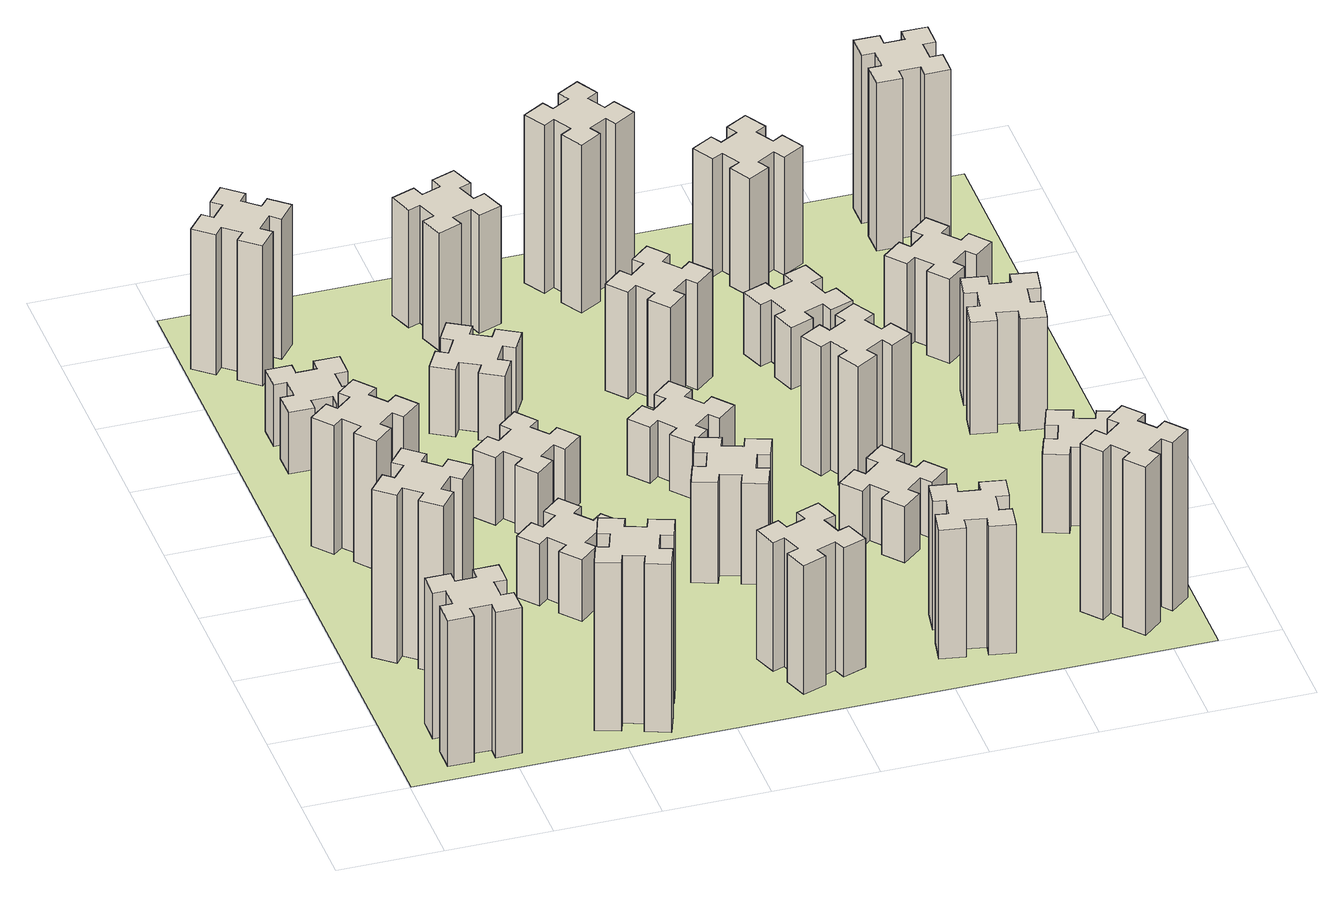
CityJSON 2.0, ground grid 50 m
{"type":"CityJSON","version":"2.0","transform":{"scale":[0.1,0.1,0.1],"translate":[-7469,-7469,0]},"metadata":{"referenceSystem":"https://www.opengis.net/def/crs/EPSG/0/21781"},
"CityObjects":{
"building1":{"type":"Building","attributes":{"class":"1000","function":"1000","usage":"1000","yearOfConstruction":2016,"roofType":"1000","measuredHeight":78,"storeysAboveGround":30,"storeysBelowGround":0},"geometry":[{"type":"Solid","lod":"1","boundaries":[[[[0,1,2,3,4,5,6,7,8,9,10,11,12,13,14,15,16,17,18,19]],[[17,16,20,21]],[[16,15,22,20]],[[15,14,23,22]],[[14,13,24,23]],[[13,12,25,24]],[[12,11,26,25]],[[11,10,27,26]],[[10,9,28,27]],[[9,8,29,28]],[[8,7,30,29]],[[7,6,31,30]],[[6,5,32,31]],[[5,4,33,32]],[[4,3,34,33]],[[3,2,35,34]],[[2,1,36,35]],[[1,0,37,36]],[[0,19,38,37]],[[19,18,39,38]],[[18,17,21,39]],[[24,25,26,27,28,29,30,31,32,33,34,35,36,37,38,39,21,20,22,23]]]]}]},
"building2":{"type":"Building","attributes":{"class":"1000","function":"1000","usage":"1000","yearOfConstruction":2016,"roofType":"1000","measuredHeight":90,"storeysAboveGround":30,"storeysBelowGround":0},"geometry":[{"type":"Solid","lod":"1","boundaries":[[[[40,41,42,43,44,45,46,47,48,49,50,51,52,53,54,55,56,57,58,59]],[[57,56,60,61]],[[56,55,62,60]],[[55,54,63,62]],[[54,53,64,63]],[[53,52,65,64]],[[52,51,66,65]],[[51,50,67,66]],[[50,49,68,67]],[[49,48,69,68]],[[48,47,70,69]],[[47,46,71,70]],[[46,45,72,71]],[[45,44,73,72]],[[44,43,74,73]],[[43,42,75,74]],[[42,41,76,75]],[[41,40,77,76]],[[40,59,78,77]],[[59,58,79,78]],[[58,57,61,79]],[[64,65,66,67,68,69,70,71,72,73,74,75,76,77,78,79,61,60,62,63]]]]}]},
"building3":{"type":"Building","attributes":{"class":"1000","function":"1000","usage":"1000","yearOfConstruction":2016,"roofType":"1000","measuredHeight":69,"storeysAboveGround":30,"storeysBelowGround":0},"geometry":[{"type":"Solid","lod":"1","boundaries":[[[[80,81,82,83,84,85,86,87,88,89,90,91,92,93,94,95,96,97,98,99]],[[97,96,100,101]],[[96,95,102,100]],[[95,94,103,102]],[[94,93,104,103]],[[93,92,105,104]],[[92,91,106,105]],[[91,90,107,106]],[[90,89,108,107]],[[89,88,109,108]],[[88,87,110,109]],[[87,86,111,110]],[[86,85,112,111]],[[85,84,113,112]],[[84,83,114,113]],[[83,82,115,114]],[[82,81,116,115]],[[81,80,117,116]],[[80,99,118,117]],[[99,98,119,118]],[[98,97,101,119]],[[104,105,106,107,108,109,110,111,112,113,114,115,116,117,118,119,101,100,102,103]]]]}]},
"building4":{"type":"Building","attributes":{"class":"1000","function":"1000","usage":"1000","yearOfConstruction":2016,"roofType":"1000","measuredHeight":33,"storeysAboveGround":30,"storeysBelowGround":0},"geometry":[{"type":"Solid","lod":"1","boundaries":[[[[120,121,122,123,124,125,126,127,128,129,130,131,132,133,134,135,136,137,138,139]],[[137,136,140,141]],[[136,135,142,140]],[[135,134,143,142]],[[134,133,144,143]],[[133,132,145,144]],[[132,131,146,145]],[[131,130,147,146]],[[130,129,148,147]],[[129,128,149,148]],[[128,127,150,149]],[[127,126,151,150]],[[126,125,152,151]],[[125,124,153,152]],[[124,123,154,153]],[[123,122,155,154]],[[122,121,156,155]],[[121,120,157,156]],[[120,139,158,157]],[[139,138,159,158]],[[138,137,141,159]],[[144,145,146,147,148,149,150,151,152,153,154,155,156,157,158,159,141,140,142,143]]]]}]},
"building5":{"type":"Building","attributes":{"class":"1000","function":"1000","usage":"1000","yearOfConstruction":2016,"roofType":"1000","measuredHeight":90,"storeysAboveGround":30,"storeysBelowGround":0},"geometry":[{"type":"Solid","lod":"1","boundaries":[[[[160,161,162,163,164,165,166,167,168,169,170,171,172,173,174,175,176,177,178,179]],[[177,176,180,181]],[[176,175,182,180]],[[175,174,183,182]],[[174,173,184,183]],[[173,172,185,184]],[[172,171,186,185]],[[171,170,187,186]],[[170,169,188,187]],[[169,168,189,188]],[[168,167,190,189]],[[167,166,191,190]],[[166,165,192,191]],[[165,164,193,192]],[[164,163,194,193]],[[163,162,195,194]],[[162,161,196,195]],[[161,160,197,196]],[[160,179,198,197]],[[179,178,199,198]],[[178,177,181,199]],[[184,185,186,187,188,189,190,191,192,193,194,195,196,197,198,199,181,180,182,183]]]]}]},
"building6":{"type":"Building","attributes":{"class":"1000","function":"1000","usage":"1000","yearOfConstruction":2016,"roofType":"1000","measuredHeight":75,"storeysAboveGround":30,"storeysBelowGround":0},"geometry":[{"type":"Solid","lod":"1","boundaries":[[[[200,201,202,203,204,205,206,207,208,209,210,211,212,213,214,215,216,217,218,219]],[[217,216,220,221]],[[216,215,222,220]],[[215,214,223,222]],[[214,213,224,223]],[[213,212,225,224]],[[212,211,226,225]],[[211,210,227,226]],[[210,209,228,227]],[[209,208,229,228]],[[208,207,230,229]],[[207,206,231,230]],[[206,205,232,231]],[[205,204,233,232]],[[204,203,234,233]],[[203,202,235,234]],[[202,201,236,235]],[[201,200,237,236]],[[200,219,238,237]],[[219,218,239,238]],[[218,217,221,239]],[[224,225,226,227,228,229,230,231,232,233,234,235,236,237,238,239,221,220,222,223]]]]}]},
"building7":{"type":"Building","attributes":{"class":"1000","function":"1000","usage":"1000","yearOfConstruction":2016,"roofType":"1000","measuredHeight":33,"storeysAboveGround":30,"storeysBelowGround":0},"geometry":[{"type":"Solid","lod":"1","boundaries":[[[[240,241,242,243,244,245,246,247,248,249,250,251,252,253,254,255,256,257,258,259]],[[257,256,260,261]],[[256,255,262,260]],[[255,254,263,262]],[[254,253,264,263]],[[253,252,265,264]],[[252,251,266,265]],[[251,250,267,266]],[[250,249,268,267]],[[249,248,269,268]],[[248,247,270,269]],[[247,246,271,270]],[[246,245,272,271]],[[245,244,273,272]],[[244,243,274,273]],[[243,242,275,274]],[[242,241,276,275]],[[241,240,277,276]],[[240,259,278,277]],[[259,258,279,278]],[[258,257,261,279]],[[264,265,266,267,268,269,270,271,272,273,274,275,276,277,278,279,261,260,262,263]]]]}]},
"building8":{"type":"Building","attributes":{"class":"1000","function":"1000","usage":"1000","yearOfConstruction":2016,"roofType":"1000","measuredHeight":36,"storeysAboveGround":30,"storeysBelowGround":0},"geometry":[{"type":"Solid","lod":"1","boundaries":[[[[280,281,282,283,284,285,286,287,288,289,290,291,292,293,294,295,296,297,298,299]],[[297,296,300,301]],[[296,295,302,300]],[[295,294,303,302]],[[294,293,304,303]],[[293,292,305,304]],[[292,291,306,305]],[[291,290,307,306]],[[290,289,308,307]],[[289,288,309,308]],[[288,287,310,309]],[[287,286,311,310]],[[286,285,312,311]],[[285,284,313,312]],[[284,283,314,313]],[[283,282,315,314]],[[282,281,316,315]],[[281,280,317,316]],[[280,299,318,317]],[[299,298,319,318]],[[298,297,301,319]],[[304,305,306,307,308,309,310,311,312,313,314,315,316,317,318,319,301,300,302,303]]]]}]},
"building9":{"type":"Building","attributes":{"class":"1000","function":"1000","usage":"1000","yearOfConstruction":2016,"roofType":"1000","measuredHeight":36,"storeysAboveGround":30,"storeysBelowGround":0},"geometry":[{"type":"Solid","lod":"1","boundaries":[[[[320,321,322,323,324,325,326,327,328,329,330,331,332,333,334,335,336,337,338,339]],[[337,336,340,341]],[[336,335,342,340]],[[335,334,343,342]],[[334,333,344,343]],[[333,332,345,344]],[[332,331,346,345]],[[331,330,347,346]],[[330,329,348,347]],[[329,328,349,348]],[[328,327,350,349]],[[327,326,351,350]],[[326,325,352,351]],[[325,324,353,352]],[[324,323,354,353]],[[323,322,355,354]],[[322,321,356,355]],[[321,320,357,356]],[[320,339,358,357]],[[339,338,359,358]],[[338,337,341,359]],[[344,345,346,347,348,349,350,351,352,353,354,355,356,357,358,359,341,340,342,343]]]]}]},
"building10":{"type":"Building","attributes":{"class":"1000","function":"1000","usage":"1000","yearOfConstruction":2016,"roofType":"1000","measuredHeight":69,"storeysAboveGround":30,"storeysBelowGround":0},"geometry":[{"type":"Solid","lod":"1","boundaries":[[[[360,361,362,363,364,365,366,367,368,369,370,371,372,373,374,375,376,377,378,379]],[[377,376,380,381]],[[376,375,382,380]],[[375,374,383,382]],[[374,373,384,383]],[[373,372,385,384]],[[372,371,386,385]],[[371,370,387,386]],[[370,369,388,387]],[[369,368,389,388]],[[368,367,390,389]],[[367,366,391,390]],[[366,365,392,391]],[[365,364,393,392]],[[364,363,394,393]],[[363,362,395,394]],[[362,361,396,395]],[[361,360,397,396]],[[360,379,398,397]],[[379,378,399,398]],[[378,377,381,399]],[[384,385,386,387,388,389,390,391,392,393,394,395,396,397,398,399,381,380,382,383]]]]}]},
"building11":{"type":"Building","attributes":{"class":"1000","function":"1000","usage":"1000","yearOfConstruction":2016,"roofType":"1000","measuredHeight":63,"storeysAboveGround":30,"storeysBelowGround":0},"geometry":[{"type":"Solid","lod":"1","boundaries":[[[[400,401,402,403,404,405,406,407,408,409,410,411,412,413,414,415,416,417,418,419]],[[417,416,420,421]],[[416,415,422,420]],[[415,414,423,422]],[[414,413,424,423]],[[413,412,425,424]],[[412,411,426,425]],[[411,410,427,426]],[[410,409,428,427]],[[409,408,429,428]],[[408,407,430,429]],[[407,406,431,430]],[[406,405,432,431]],[[405,404,433,432]],[[404,403,434,433]],[[403,402,435,434]],[[402,401,436,435]],[[401,400,437,436]],[[400,419,438,437]],[[419,418,439,438]],[[418,417,421,439]],[[424,425,426,427,428,429,430,431,432,433,434,435,436,437,438,439,421,420,422,423]]]]}]},
"building12":{"type":"Building","attributes":{"class":"1000","function":"1000","usage":"1000","yearOfConstruction":2016,"roofType":"1000","measuredHeight":54,"storeysAboveGround":30,"storeysBelowGround":0},"geometry":[{"type":"Solid","lod":"1","boundaries":[[[[440,441,442,443,444,445,446,447,448,449,450,451,452,453,454,455,456,457,458,459]],[[457,456,460,461]],[[456,455,462,460]],[[455,454,463,462]],[[454,453,464,463]],[[453,452,465,464]],[[452,451,466,465]],[[451,450,467,466]],[[450,449,468,467]],[[449,448,469,468]],[[448,447,470,469]],[[447,446,471,470]],[[446,445,472,471]],[[445,444,473,472]],[[444,443,474,473]],[[443,442,475,474]],[[442,441,476,475]],[[441,440,477,476]],[[440,459,478,477]],[[459,458,479,478]],[[458,457,461,479]],[[464,465,466,467,468,469,470,471,472,473,474,475,476,477,478,479,461,460,462,463]]]]}]},
"building13":{"type":"Building","attributes":{"class":"1000","function":"1000","usage":"1000","yearOfConstruction":2016,"roofType":"1000","measuredHeight":30,"storeysAboveGround":30,"storeysBelowGround":0},"geometry":[{"type":"Solid","lod":"1","boundaries":[[[[480,481,482,483,484,485,486,487,488,489,490,491,492,493,494,495,496,497,498,499]],[[497,496,500,501]],[[496,495,502,500]],[[495,494,503,502]],[[494,493,504,503]],[[493,492,505,504]],[[492,491,506,505]],[[491,490,507,506]],[[490,489,508,507]],[[489,488,509,508]],[[488,487,510,509]],[[487,486,511,510]],[[486,485,512,511]],[[485,484,513,512]],[[484,483,514,513]],[[483,482,515,514]],[[482,481,516,515]],[[481,480,517,516]],[[480,499,518,517]],[[499,498,519,518]],[[498,497,501,519]],[[504,505,506,507,508,509,510,511,512,513,514,515,516,517,518,519,501,500,502,503]]]]}]},
"building14":{"type":"Building","attributes":{"class":"1000","function":"1000","usage":"1000","yearOfConstruction":2016,"roofType":"1000","measuredHeight":57,"storeysAboveGround":30,"storeysBelowGround":0},"geometry":[{"type":"Solid","lod":"1","boundaries":[[[[520,521,522,523,524,525,526,527,528,529,530,531,532,533,534,535,536,537,538,539]],[[537,536,540,541]],[[536,535,542,540]],[[535,534,543,542]],[[534,533,544,543]],[[533,532,545,544]],[[532,531,546,545]],[[531,530,547,546]],[[530,529,548,547]],[[529,528,549,548]],[[528,527,550,549]],[[527,526,551,550]],[[526,525,552,551]],[[525,524,553,552]],[[524,523,554,553]],[[523,522,555,554]],[[522,521,556,555]],[[521,520,557,556]],[[520,539,558,557]],[[539,538,559,558]],[[538,537,541,559]],[[544,545,546,547,548,549,550,551,552,553,554,555,556,557,558,559,541,540,542,543]]]]}]},
"building15":{"type":"Building","attributes":{"class":"1000","function":"1000","usage":"1000","yearOfConstruction":2016,"roofType":"1000","measuredHeight":69,"storeysAboveGround":30,"storeysBelowGround":0},"geometry":[{"type":"Solid","lod":"1","boundaries":[[[[560,561,562,563,564,565,566,567,568,569,570,571,572,573,574,575,576,577,578,579]],[[577,576,580,581]],[[576,575,582,580]],[[575,574,583,582]],[[574,573,584,583]],[[573,572,585,584]],[[572,571,586,585]],[[571,570,587,586]],[[570,569,588,587]],[[569,568,589,588]],[[568,567,590,589]],[[567,566,591,590]],[[566,565,592,591]],[[565,564,593,592]],[[564,563,594,593]],[[563,562,595,594]],[[562,561,596,595]],[[561,560,597,596]],[[560,579,598,597]],[[579,578,599,598]],[[578,577,581,599]],[[584,585,586,587,588,589,590,591,592,593,594,595,596,597,598,599,581,580,582,583]]]]}]},
"building16":{"type":"Building","attributes":{"class":"1000","function":"1000","usage":"1000","yearOfConstruction":2016,"roofType":"1000","measuredHeight":90,"storeysAboveGround":30,"storeysBelowGround":0},"geometry":[{"type":"Solid","lod":"1","boundaries":[[[[600,601,602,603,604,605,606,607,608,609,610,611,612,613,614,615,616,617,618,619]],[[617,616,620,621]],[[616,615,622,620]],[[615,614,623,622]],[[614,613,624,623]],[[613,612,625,624]],[[612,611,626,625]],[[611,610,627,626]],[[610,609,628,627]],[[609,608,629,628]],[[608,607,630,629]],[[607,606,631,630]],[[606,605,632,631]],[[605,604,633,632]],[[604,603,634,633]],[[603,602,635,634]],[[602,601,636,635]],[[601,600,637,636]],[[600,619,638,637]],[[619,618,639,638]],[[618,617,621,639]],[[624,625,626,627,628,629,630,631,632,633,634,635,636,637,638,639,621,620,622,623]]]]}]},
"building17":{"type":"Building","attributes":{"class":"1000","function":"1000","usage":"1000","yearOfConstruction":2016,"roofType":"1000","measuredHeight":30,"storeysAboveGround":30,"storeysBelowGround":0},"geometry":[{"type":"Solid","lod":"1","boundaries":[[[[640,641,642,643,644,645,646,647,648,649,650,651,652,653,654,655,656,657,658,659]],[[657,656,660,661]],[[656,655,662,660]],[[655,654,663,662]],[[654,653,664,663]],[[653,652,665,664]],[[652,651,666,665]],[[651,650,667,666]],[[650,649,668,667]],[[649,648,669,668]],[[648,647,670,669]],[[647,646,671,670]],[[646,645,672,671]],[[645,644,673,672]],[[644,643,674,673]],[[643,642,675,674]],[[642,641,676,675]],[[641,640,677,676]],[[640,659,678,677]],[[659,658,679,678]],[[658,657,661,679]],[[664,665,666,667,668,669,670,671,672,673,674,675,676,677,678,679,661,660,662,663]]]]}]},
"building18":{"type":"Building","attributes":{"class":"1000","function":"1000","usage":"1000","yearOfConstruction":2016,"roofType":"1000","measuredHeight":69,"storeysAboveGround":30,"storeysBelowGround":0},"geometry":[{"type":"Solid","lod":"1","boundaries":[[[[680,681,682,683,684,685,686,687,688,689,690,691,692,693,694,695,696,697,698,699]],[[697,696,700,701]],[[696,695,702,700]],[[695,694,703,702]],[[694,693,704,703]],[[693,692,705,704]],[[692,691,706,705]],[[691,690,707,706]],[[690,689,708,707]],[[689,688,709,708]],[[688,687,710,709]],[[687,686,711,710]],[[686,685,712,711]],[[685,684,713,712]],[[684,683,714,713]],[[683,682,715,714]],[[682,681,716,715]],[[681,680,717,716]],[[680,699,718,717]],[[699,698,719,718]],[[698,697,701,719]],[[704,705,706,707,708,709,710,711,712,713,714,715,716,717,718,719,701,700,702,703]]]]}]},
"building19":{"type":"Building","attributes":{"class":"1000","function":"1000","usage":"1000","yearOfConstruction":2016,"roofType":"1000","measuredHeight":33,"storeysAboveGround":30,"storeysBelowGround":0},"geometry":[{"type":"Solid","lod":"1","boundaries":[[[[720,721,722,723,724,725,726,727,728,729,730,731,732,733,734,735,736,737,738,739]],[[737,736,740,741]],[[736,735,742,740]],[[735,734,743,742]],[[734,733,744,743]],[[733,732,745,744]],[[732,731,746,745]],[[731,730,747,746]],[[730,729,748,747]],[[729,728,749,748]],[[728,727,750,749]],[[727,726,751,750]],[[726,725,752,751]],[[725,724,753,752]],[[724,723,754,753]],[[723,722,755,754]],[[722,721,756,755]],[[721,720,757,756]],[[720,739,758,757]],[[739,738,759,758]],[[738,737,741,759]],[[744,745,746,747,748,749,750,751,752,753,754,755,756,757,758,759,741,740,742,743]]]]}]},
"building20":{"type":"Building","attributes":{"class":"1000","function":"1000","usage":"1000","yearOfConstruction":2016,"roofType":"1000","measuredHeight":90,"storeysAboveGround":30,"storeysBelowGround":0},"geometry":[{"type":"Solid","lod":"1","boundaries":[[[[760,761,762,763,764,765,766,767,768,769,770,771,772,773,774,775,776,777,778,779]],[[777,776,780,781]],[[776,775,782,780]],[[775,774,783,782]],[[774,773,784,783]],[[773,772,785,784]],[[772,771,786,785]],[[771,770,787,786]],[[770,769,788,787]],[[769,768,789,788]],[[768,767,790,789]],[[767,766,791,790]],[[766,765,792,791]],[[765,764,793,792]],[[764,763,794,793]],[[763,762,795,794]],[[762,761,796,795]],[[761,760,797,796]],[[760,779,798,797]],[[779,778,799,798]],[[778,777,781,799]],[[784,785,786,787,788,789,790,791,792,793,794,795,796,797,798,799,781,780,782,783]]]]}]},
"building21":{"type":"Building","attributes":{"class":"1000","function":"1000","usage":"1000","yearOfConstruction":2016,"roofType":"1000","measuredHeight":63,"storeysAboveGround":30,"storeysBelowGround":0},"geometry":[{"type":"Solid","lod":"1","boundaries":[[[[800,801,802,803,804,805,806,807,808,809,810,811,812,813,814,815,816,817,818,819]],[[817,816,820,821]],[[816,815,822,820]],[[815,814,823,822]],[[814,813,824,823]],[[813,812,825,824]],[[812,811,826,825]],[[811,810,827,826]],[[810,809,828,827]],[[809,808,829,828]],[[808,807,830,829]],[[807,806,831,830]],[[806,805,832,831]],[[805,804,833,832]],[[804,803,834,833]],[[803,802,835,834]],[[802,801,836,835]],[[801,800,837,836]],[[800,819,838,837]],[[819,818,839,838]],[[818,817,821,839]],[[824,825,826,827,828,829,830,831,832,833,834,835,836,837,838,839,821,820,822,823]]]]}]},
"building22":{"type":"Building","attributes":{"class":"1000","function":"1000","usage":"1000","yearOfConstruction":2016,"roofType":"1000","measuredHeight":42,"storeysAboveGround":30,"storeysBelowGround":0},"geometry":[{"type":"Solid","lod":"1","boundaries":[[[[840,841,842,843,844,845,846,847,848,849,850,851,852,853,854,855,856,857,858,859]],[[857,856,860,861]],[[856,855,862,860]],[[855,854,863,862]],[[854,853,864,863]],[[853,852,865,864]],[[852,851,866,865]],[[851,850,867,866]],[[850,849,868,867]],[[849,848,869,868]],[[848,847,870,869]],[[847,846,871,870]],[[846,845,872,871]],[[845,844,873,872]],[[844,843,874,873]],[[843,842,875,874]],[[842,841,876,875]],[[841,840,877,876]],[[840,859,878,877]],[[859,858,879,878]],[[858,857,861,879]],[[864,865,866,867,868,869,870,871,872,873,874,875,876,877,878,879,861,860,862,863]]]]}]},
"building23":{"type":"Building","attributes":{"class":"1000","function":"1000","usage":"1000","yearOfConstruction":2016,"roofType":"1000","measuredHeight":60,"storeysAboveGround":30,"storeysBelowGround":0},"geometry":[{"type":"Solid","lod":"1","boundaries":[[[[880,881,882,883,884,885,886,887,888,889,890,891,892,893,894,895,896,897,898,899]],[[897,896,900,901]],[[896,895,902,900]],[[895,894,903,902]],[[894,893,904,903]],[[893,892,905,904]],[[892,891,906,905]],[[891,890,907,906]],[[890,889,908,907]],[[889,888,909,908]],[[888,887,910,909]],[[887,886,911,910]],[[886,885,912,911]],[[885,884,913,912]],[[884,883,914,913]],[[883,882,915,914]],[[882,881,916,915]],[[881,880,917,916]],[[880,899,918,917]],[[899,898,919,918]],[[898,897,901,919]],[[904,905,906,907,908,909,910,911,912,913,914,915,916,917,918,919,901,900,902,903]]]]}]},
"building24":{"type":"Building","attributes":{"class":"1000","function":"1000","usage":"1000","yearOfConstruction":2016,"roofType":"1000","measuredHeight":45,"storeysAboveGround":30,"storeysBelowGround":0},"geometry":[{"type":"Solid","lod":"1","boundaries":[[[[920,921,922,923,924,925,926,927,928,929,930,931,932,933,934,935,936,937,938,939]],[[937,936,940,941]],[[936,935,942,940]],[[935,934,943,942]],[[934,933,944,943]],[[933,932,945,944]],[[932,931,946,945]],[[931,930,947,946]],[[930,929,948,947]],[[929,928,949,948]],[[928,927,950,949]],[[927,926,951,950]],[[926,925,952,951]],[[925,924,953,952]],[[924,923,954,953]],[[923,922,955,954]],[[922,921,956,955]],[[921,920,957,956]],[[920,939,958,957]],[[939,938,959,958]],[[938,937,941,959]],[[944,945,946,947,948,949,950,951,952,953,954,955,956,957,958,959,941,940,942,943]]]]}]},
"building25":{"type":"Building","attributes":{"class":"1000","function":"1000","usage":"1000","yearOfConstruction":2016,"roofType":"1000","measuredHeight":90,"storeysAboveGround":30,"storeysBelowGround":0},"geometry":[{"type":"Solid","lod":"1","boundaries":[[[[960,961,962,963,964,965,966,967,968,969,970,971,972,973,974,975,976,977,978,979]],[[977,976,980,981]],[[976,975,982,980]],[[975,974,983,982]],[[974,973,984,983]],[[973,972,985,984]],[[972,971,986,985]],[[971,970,987,986]],[[970,969,988,987]],[[969,968,989,988]],[[968,967,990,989]],[[967,966,991,990]],[[966,965,992,991]],[[965,964,993,992]],[[964,963,994,993]],[[963,962,995,994]],[[962,961,996,995]],[[961,960,997,996]],[[960,979,998,997]],[[979,978,999,998]],[[978,977,981,999]],[[984,985,986,987,988,989,990,991,992,993,994,995,996,997,998,999,981,980,982,983]]]]}]},
"landuse1":{"type":"LandUse","attributes":{"name":"plot1","function":"1010"},"geometry":[{"type":"MultiSurface","lod":"1","boundaries":[[[1000,1001,1002,1003]]]}]}
},
"vertices":[
[265,325,0],[265,225,0],[205,225,0],[205,105,0],[325,105,0],[325,165,0],[425,165,0],[425,105,0],[545,105,0],[545,225,0],[485,225,0],[485,325,0],[545,325,0],[545,445,0],[425,445,0],[425,385,0],[325,385,0],[325,445,0],[205,445,0],[205,325,0],[325,385,780],[325,445,780],[425,385,780],[425,445,780],[545,445,780],[545,325,780],[485,325,780],[485,225,780],[545,225,780],[545,105,780],[425,105,780],[425,165,780],[325,165,780],[325,105,780],[205,105,780],[205,225,780],[265,225,780],[265,325,780],[205,325,780],[205,445,780],
[484,1067,0],[408,1132,0],[446,1178,0],[354,1255,0],[277,1163,0],[323,1124,0],[259,1048,0],[213,1086,0],[136,994,0],[228,917,0],[266,963,0],[343,899,0],[304,853,0],[396,776,0],[473,868,0],[427,906,0],[492,983,0],[538,944,0],[615,1036,0],[523,1113,0],[492,983,900],[538,944,900],[427,906,900],[473,868,900],[396,776,900],[304,853,900],[343,899,900],[266,963,900],[228,917,900],[136,994,900],[213,1086,900],[259,1048,900],[323,1124,900],[277,1163,900],[354,1255,900],[446,1178,900],[408,1132,900],[484,1067,900],[523,1113,900],[615,1036,900],
[343,1972,0],[266,1907,0],[228,1953,0],[136,1876,0],[213,1784,0],[259,1823,0],[323,1746,0],[277,1708,0],[354,1616,0],[446,1693,0],[408,1739,0],[484,1803,0],[523,1757,0],[615,1834,0],[538,1926,0],[492,1888,0],[427,1964,0],[473,2003,0],[396,2095,0],[304,2018,0],[427,1964,690],[473,2003,690],[492,1888,690],[538,1926,690],[615,1834,690],[523,1757,690],[484,1803,690],[408,1739,690],[446,1693,690],[354,1616,690],[277,1708,690],[323,1746,690],[259,1823,690],[213,1784,690],[136,1876,690],[228,1953,690],[266,1907,690],[343,1972,690],[304,2018,690],[396,2095,690],
[485,2545,0],[485,2645,0],[545,2645,0],[545,2765,0],[425,2765,0],[425,2705,0],[325,2705,0],[325,2765,0],[205,2765,0],[205,2645,0],[265,2645,0],[265,2545,0],[205,2545,0],[205,2425,0],[325,2425,0],[325,2485,0],[425,2485,0],[425,2425,0],[545,2425,0],[545,2545,0],[425,2485,330],[425,2425,330],[325,2485,330],[325,2425,330],[205,2425,330],[205,2545,330],[265,2545,330],[265,2645,330],[205,2645,330],[205,2765,330],[325,2765,330],[325,2705,330],[425,2705,330],[425,2765,330],[545,2765,330],[545,2645,330],[485,2645,330],[485,2545,330],[545,2545,330],[545,2425,330],
[1029,360,0],[995,266,0],[939,287,0],[897,174,0],[1010,133,0],[1031,189,0],[1125,155,0],[1104,99,0],[1217,57,0],[1258,170,0],[1202,191,0],[1236,285,0],[1292,264,0],[1333,377,0],[1220,418,0],[1200,362,0],[1106,396,0],[1127,452,0],[1014,493,0],[973,380,0],[1106,396,900],[1127,452,900],[1200,362,900],[1220,418,900],[1333,377,900],[1292,264,900],[1236,285,900],[1202,191,900],[1258,170,900],[1217,57,900],[1104,99,900],[1125,155,900],[1031,189,900],[1010,133,900],[897,174,900],[939,287,900],[995,266,900],[1029,360,900],[973,380,900],[1014,493,900],
[384,3387,0],[308,3452,0],[346,3498,0],[254,3575,0],[177,3483,0],[223,3444,0],[159,3368,0],[113,3406,0],[36,3314,0],[128,3237,0],[166,3283,0],[243,3219,0],[204,3173,0],[296,3096,0],[373,3188,0],[327,3226,0],[392,3303,0],[438,3264,0],[515,3356,0],[423,3433,0],[392,3303,750],[438,3264,750],[327,3226,750],[373,3188,750],[296,3096,750],[204,3173,750],[243,3219,750],[166,3283,750],[128,3237,750],[36,3314,750],[113,3406,750],[159,3368,750],[223,3444,750],[177,3483,750],[254,3575,750],[346,3498,750],[308,3452,750],[384,3387,750],[423,3433,750],[515,3356,750],
[1083,1332,0],[1006,1267,0],[968,1313,0],[876,1236,0],[953,1144,0],[999,1183,0],[1063,1106,0],[1017,1068,0],[1094,976,0],[1186,1053,0],[1148,1099,0],[1224,1163,0],[1263,1117,0],[1355,1194,0],[1278,1286,0],[1232,1248,0],[1167,1324,0],[1213,1363,0],[1136,1455,0],[1044,1378,0],[1167,1324,330],[1213,1363,330],[1232,1248,330],[1278,1286,330],[1355,1194,330],[1263,1117,330],[1224,1163,330],[1148,1099,330],[1186,1053,330],[1094,976,330],[1017,1068,330],[1063,1106,330],[999,1183,330],[953,1144,330],[876,1236,330],[968,1313,330],[1006,1267,330],[1083,1332,330],[1044,1378,330],[1136,1455,330],
[1083,1972,0],[1006,1907,0],[968,1953,0],[876,1876,0],[953,1784,0],[999,1823,0],[1063,1746,0],[1017,1708,0],[1094,1616,0],[1186,1693,0],[1148,1739,0],[1224,1803,0],[1263,1757,0],[1355,1834,0],[1278,1926,0],[1232,1888,0],[1167,1964,0],[1213,2003,0],[1136,2095,0],[1044,2018,0],[1167,1964,360],[1213,2003,360],[1232,1888,360],[1278,1926,360],[1355,1834,360],[1263,1757,360],[1224,1803,360],[1148,1739,360],[1186,1693,360],[1094,1616,360],[1017,1708,360],[1063,1746,360],[999,1823,360],[953,1784,360],[876,1876,360],[968,1953,360],[1006,1907,360],[1083,1972,360],[1044,2018,360],[1136,2095,360],
[1186,2497,0],[1236,2584,0],[1288,2554,0],[1348,2658,0],[1244,2718,0],[1214,2666,0],[1127,2716,0],[1157,2768,0],[1053,2828,0],[993,2724,0],[1045,2694,0],[995,2607,0],[943,2637,0],[883,2533,0],[987,2473,0],[1017,2525,0],[1104,2475,0],[1074,2423,0],[1178,2363,0],[1238,2467,0],[1104,2475,360],[1074,2423,360],[1017,2525,360],[987,2473,360],[883,2533,360],[943,2637,360],[995,2607,360],[1045,2694,360],[993,2724,360],[1053,2828,360],[1157,2768,360],[1127,2716,360],[1214,2666,360],[1244,2718,360],[1348,2658,360],[1288,2554,360],[1236,2584,360],[1186,2497,360],[1238,2467,360],[1178,2363,360],
[1965,496,0],[1871,462,0],[1850,518,0],[1737,477,0],[1779,364,0],[1835,385,0],[1869,291,0],[1813,270,0],[1854,157,0],[1967,199,0],[1946,255,0],[2040,289,0],[2060,233,0],[2173,274,0],[2132,387,0],[2076,366,0],[2042,460,0],[2098,480,0],[2057,593,0],[1944,552,0],[2042,460,690],[2098,480,690],[2076,366,690],[2132,387,690],[2173,274,690],[2060,233,690],[2040,289,690],[1946,255,690],[1967,199,690],[1854,157,690],[1813,270,690],[1869,291,690],[1835,385,690],[1779,364,690],[1737,477,690],[1850,518,690],[1871,462,690],[1965,496,690],[1944,552,690],[2057,593,690],
[1225,3456,0],[1131,3422,0],[1110,3478,0],[997,3437,0],[1039,3324,0],[1095,3345,0],[1129,3251,0],[1073,3230,0],[1114,3117,0],[1227,3159,0],[1206,3215,0],[1300,3249,0],[1320,3193,0],[1433,3234,0],[1392,3347,0],[1336,3326,0],[1302,3420,0],[1358,3440,0],[1317,3553,0],[1204,3512,0],[1302,3420,630],[1358,3440,630],[1336,3326,630],[1392,3347,630],[1433,3234,630],[1320,3193,630],[1300,3249,630],[1206,3215,630],[1227,3159,630],[1114,3117,630],[1073,3230,630],[1129,3251,630],[1095,3345,630],[1039,3324,630],[997,3437,630],[1110,3478,630],[1131,3422,630],[1225,3456,630],[1204,3512,630],[1317,3553,630],
[1769,1300,0],[1735,1206,0],[1679,1227,0],[1637,1114,0],[1750,1073,0],[1771,1129,0],[1865,1095,0],[1844,1039,0],[1957,997,0],[1998,1110,0],[1942,1131,0],[1976,1225,0],[2032,1204,0],[2073,1317,0],[1960,1358,0],[1940,1302,0],[1846,1336,0],[1867,1392,0],[1754,1433,0],[1713,1320,0],[1846,1336,540],[1867,1392,540],[1940,1302,540],[1960,1358,540],[2073,1317,540],[2032,1204,540],[1976,1225,540],[1942,1131,540],[1998,1110,540],[1957,997,540],[1844,1039,540],[1865,1095,540],[1771,1129,540],[1750,1073,540],[1637,1114,540],[1679,1227,540],[1735,1206,540],[1769,1300,540],[1713,1320,540],[1754,1433,540],
[1972,1988,0],[1907,2064,0],[1953,2103,0],[1876,2195,0],[1784,2118,0],[1823,2072,0],[1746,2007,0],[1708,2053,0],[1616,1976,0],[1693,1884,0],[1739,1923,0],[1803,1846,0],[1757,1808,0],[1834,1716,0],[1926,1793,0],[1888,1839,0],[1964,1903,0],[2003,1857,0],[2095,1934,0],[2018,2026,0],[1964,1903,300],[2003,1857,300],[1888,1839,300],[1926,1793,300],[1834,1716,300],[1757,1808,300],[1803,1846,300],[1739,1923,300],[1693,1884,300],[1616,1976,300],[1708,2053,300],[1746,2007,300],[1823,2072,300],[1784,2118,300],[1876,2195,300],[1953,2103,300],[1907,2064,300],[1972,1988,300],[2018,2026,300],[2095,1934,300],
[1988,2479,0],[2064,2543,0],[2103,2497,0],[2195,2574,0],[2118,2666,0],[2072,2628,0],[2007,2704,0],[2053,2743,0],[1976,2835,0],[1884,2758,0],[1923,2712,0],[1846,2647,0],[1808,2693,0],[1716,2616,0],[1793,2524,0],[1839,2563,0],[1903,2486,0],[1857,2448,0],[1934,2356,0],[2026,2433,0],[1903,2486,570],[1857,2448,570],[1839,2563,570],[1793,2524,570],[1716,2616,570],[1808,2693,570],[1846,2647,570],[1923,2712,570],[1884,2758,570],[1976,2835,570],[2053,2743,570],[2007,2704,570],[2072,2628,570],[2118,2666,570],[2195,2574,570],[2103,2497,570],[2064,2543,570],[1988,2479,570],[2026,2433,570],[1934,2356,570],
[2596,444,0],[2578,345,0],[2519,356,0],[2498,237,0],[2617,217,0],[2627,276,0],[2725,258,0],[2715,199,0],[2833,178,0],[2854,297,0],[2795,307,0],[2812,405,0],[2871,395,0],[2892,513,0],[2774,534,0],[2764,475,0],[2665,492,0],[2676,551,0],[2557,572,0],[2537,454,0],[2665,492,690],[2676,551,690],[2764,475,690],[2774,534,690],[2892,513,690],[2871,395,690],[2812,405,690],[2795,307,690],[2854,297,690],[2833,178,690],[2715,199,690],[2725,258,690],[2627,276,690],[2617,217,690],[2498,237,690],[2519,356,690],[2578,345,690],[2596,444,690],[2537,454,690],[2557,572,690],
[1844,3556,0],[1757,3506,0],[1727,3558,0],[1623,3498,0],[1683,3394,0],[1735,3424,0],[1785,3337,0],[1733,3307,0],[1793,3203,0],[1897,3263,0],[1867,3315,0],[1954,3365,0],[1984,3313,0],[2088,3373,0],[2028,3477,0],[1976,3447,0],[1926,3534,0],[1978,3564,0],[1918,3668,0],[1814,3608,0],[1926,3534,900],[1978,3564,900],[1976,3447,900],[2028,3477,900],[2088,3373,900],[1984,3313,900],[1954,3365,900],[1867,3315,900],[1897,3263,900],[1793,3203,900],[1733,3307,900],[1785,3337,900],[1735,3424,900],[1683,3394,900],[1623,3498,900],[1727,3558,900],[1757,3506,900],[1844,3556,900],[1814,3608,900],[1918,3668,900],
[2628,1099,0],[2704,1163,0],[2743,1117,0],[2835,1194,0],[2758,1286,0],[2712,1248,0],[2647,1324,0],[2693,1363,0],[2616,1455,0],[2524,1378,0],[2563,1332,0],[2486,1267,0],[2448,1313,0],[2356,1236,0],[2433,1144,0],[2479,1183,0],[2543,1106,0],[2497,1068,0],[2574,976,0],[2666,1053,0],[2543,1106,300],[2497,1068,300],[2479,1183,300],[2433,1144,300],[2356,1236,300],[2448,1313,300],[2486,1267,300],[2563,1332,300],[2524,1378,300],[2616,1455,300],[2693,1363,300],[2647,1324,300],[2712,1248,300],[2758,1286,300],[2835,1194,300],[2743,1117,300],[2704,1163,300],[2628,1099,300],[2666,1053,300],[2574,976,300],
[2475,1744,0],[2525,1657,0],[2473,1627,0],[2533,1523,0],[2637,1583,0],[2607,1635,0],[2694,1685,0],[2724,1633,0],[2828,1693,0],[2768,1797,0],[2716,1767,0],[2666,1854,0],[2718,1884,0],[2658,1988,0],[2554,1928,0],[2584,1876,0],[2497,1826,0],[2467,1878,0],[2363,1818,0],[2423,1714,0],[2497,1826,690],[2467,1878,690],[2584,1876,690],[2554,1928,690],[2658,1988,690],[2718,1884,690],[2666,1854,690],[2716,1767,690],[2768,1797,690],[2828,1693,690],[2724,1633,690],[2694,1685,690],[2607,1635,690],[2637,1583,690],[2533,1523,690],[2473,1627,690],[2525,1657,690],[2475,1744,690],[2423,1714,690],[2363,1818,690],
[2586,2475,0],[2680,2509,0],[2700,2453,0],[2813,2494,0],[2772,2607,0],[2716,2586,0],[2682,2680,0],[2738,2700,0],[2697,2813,0],[2584,2772,0],[2605,2716,0],[2511,2682,0],[2490,2738,0],[2377,2697,0],[2419,2584,0],[2475,2605,0],[2509,2511,0],[2453,2490,0],[2494,2377,0],[2607,2419,0],[2509,2511,330],[2453,2490,330],[2475,2605,330],[2419,2584,330],[2377,2697,330],[2490,2738,330],[2511,2682,330],[2605,2716,330],[2584,2772,330],[2697,2813,330],[2738,2700,330],[2682,2680,330],[2716,2586,330],[2772,2607,330],[2813,2494,330],[2700,2453,330],[2680,2509,330],[2586,2475,330],[2607,2419,330],[2494,2377,330],
[3468,259,0],[3544,323,0],[3583,277,0],[3675,354,0],[3598,446,0],[3552,408,0],[3487,484,0],[3533,523,0],[3456,615,0],[3364,538,0],[3403,492,0],[3326,427,0],[3288,473,0],[3196,396,0],[3273,304,0],[3319,343,0],[3383,266,0],[3337,228,0],[3414,136,0],[3506,213,0],[3383,266,900],[3337,228,900],[3319,343,900],[3273,304,900],[3196,396,900],[3288,473,900],[3326,427,900],[3403,492,900],[3364,538,900],[3456,615,900],[3533,523,900],[3487,484,900],[3552,408,900],[3598,446,900],[3675,354,900],[3583,277,900],[3544,323,900],[3468,259,900],[3506,213,900],[3414,136,900],
[2716,3347,0],[2666,3434,0],[2718,3464,0],[2658,3568,0],[2554,3508,0],[2584,3456,0],[2497,3406,0],[2467,3458,0],[2363,3398,0],[2423,3294,0],[2475,3324,0],[2525,3237,0],[2473,3207,0],[2533,3103,0],[2637,3163,0],[2607,3215,0],[2694,3265,0],[2724,3213,0],[2828,3273,0],[2768,3377,0],[2694,3265,630],[2724,3213,630],[2607,3215,630],[2637,3163,630],[2533,3103,630],[2473,3207,630],[2525,3237,630],[2475,3324,630],[2423,3294,630],[2363,3398,630],[2467,3458,630],[2497,3406,630],[2584,3456,630],[2554,3508,630],[2658,3568,630],[2718,3464,630],[2666,3434,630],[2716,3347,630],[2768,3377,630],[2828,3273,630],
[3351,1029,0],[3445,995,0],[3424,939,0],[3537,897,0],[3578,1010,0],[3522,1031,0],[3556,1125,0],[3612,1104,0],[3653,1217,0],[3540,1258,0],[3520,1202,0],[3426,1236,0],[3447,1292,0],[3334,1333,0],[3293,1220,0],[3349,1200,0],[3315,1106,0],[3259,1127,0],[3217,1014,0],[3330,973,0],[3315,1106,420],[3259,1127,420],[3349,1200,420],[3293,1220,420],[3334,1333,420],[3447,1292,420],[3426,1236,420],[3520,1202,420],[3540,1258,420],[3653,1217,420],[3612,1104,420],[3556,1125,420],[3522,1031,420],[3578,1010,420],[3537,897,420],[3424,939,420],[3445,995,420],[3351,1029,420],[3330,973,420],[3217,1014,420],
[3267,1856,0],[3365,1838,0],[3355,1779,0],[3473,1758,0],[3494,1877,0],[3435,1887,0],[3452,1985,0],[3511,1975,0],[3532,2093,0],[3414,2114,0],[3404,2055,0],[3305,2072,0],[3316,2131,0],[3197,2152,0],[3177,2034,0],[3236,2024,0],[3218,1925,0],[3159,1936,0],[3138,1817,0],[3257,1797,0],[3218,1925,600],[3159,1936,600],[3236,2024,600],[3177,2034,600],[3197,2152,600],[3316,2131,600],[3305,2072,600],[3404,2055,600],[3414,2114,600],[3532,2093,600],[3511,1975,600],[3452,1985,600],[3435,1887,600],[3494,1877,600],[3473,1758,600],[3355,1779,600],[3365,1838,600],[3267,1856,600],[3257,1797,600],[3138,1817,600],
[3119,2563,0],[3183,2486,0],[3137,2448,0],[3214,2356,0],[3306,2433,0],[3268,2479,0],[3344,2543,0],[3383,2497,0],[3475,2574,0],[3398,2666,0],[3352,2628,0],[3287,2704,0],[3333,2743,0],[3256,2835,0],[3164,2758,0],[3203,2712,0],[3126,2647,0],[3088,2693,0],[2996,2616,0],[3073,2524,0],[3126,2647,450],[3088,2693,450],[3203,2712,450],[3164,2758,450],[3256,2835,450],[3333,2743,450],[3287,2704,450],[3352,2628,450],[3398,2666,450],[3475,2574,450],[3383,2497,450],[3344,2543,450],[3268,2479,450],[3306,2433,450],[3214,2356,450],[3137,2448,450],[3183,2486,450],[3119,2563,450],[3073,2524,450],[2996,2616,450],
[3285,3325,0],[3385,3325,0],[3385,3265,0],[3505,3265,0],[3505,3385,0],[3445,3385,0],[3445,3485,0],[3505,3485,0],[3505,3605,0],[3385,3605,0],[3385,3545,0],[3285,3545,0],[3285,3605,0],[3165,3605,0],[3165,3485,0],[3225,3485,0],[3225,3385,0],[3165,3385,0],[3165,3265,0],[3285,3265,0],[3225,3385,900],[3165,3385,900],[3225,3485,900],[3165,3485,900],[3165,3605,900],[3285,3605,900],[3285,3545,900],[3385,3545,900],[3385,3605,900],[3505,3605,900],[3505,3485,900],[3445,3485,900],[3445,3385,900],[3505,3385,900],[3505,3265,900],[3385,3265,900],[3385,3325,900],[3285,3325,900],[3285,3265,900],[3165,3265,900],
[5,3705,0],[3705,3705,0],[3705,5,0],[5,5,0]
]}
